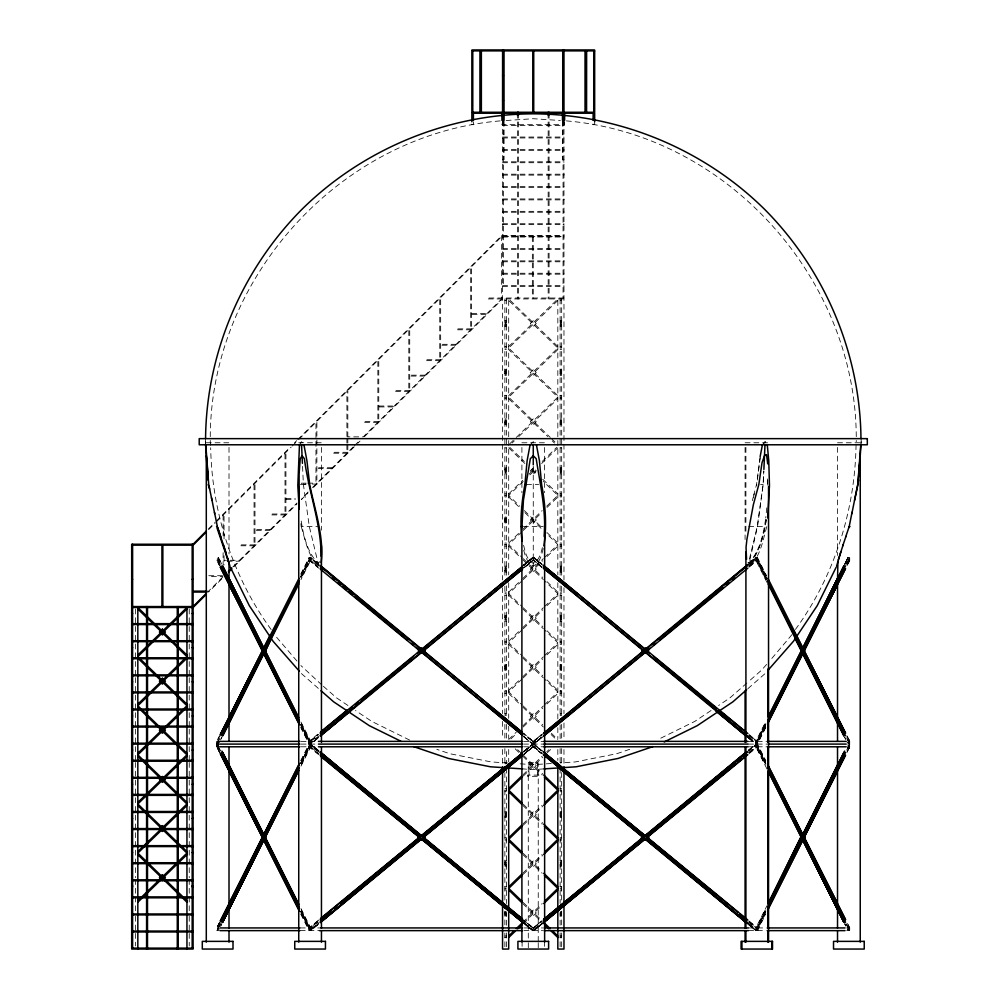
<?xml version="1.0" encoding="UTF-8"?>
<svg xmlns="http://www.w3.org/2000/svg" width="999" height="999" viewBox="0 0 999 999"><rect width="100%" height="100%" fill="white"/><g stroke="black" fill="none" stroke-linecap="round" stroke-linejoin="round"><path stroke-width="0.75" stroke-dasharray="5 3.75" d="M218.481 746.79L218.481 741.383L216.82 741.383L216.82 746.79L219.605 752.322L216.82 746.79L218.481 746.79L220.554 750.936M301.273 764.784L310.264 746.79L310.264 744.093L300.662 724.575M318.669 564.497L310.264 557.542L310.264 560.252L301.273 578.246M300.961 766.171L310.677 746.79L310.677 741.383L300.961 722.002M523.064 736.151L532.667 744.093L523.064 752.035L532.667 744.093L523.076 736.201L532.667 744.093L532.667 746.79L523.101 754.695L532.667 746.79L532.667 741.383L523.101 733.478L532.667 741.383M766.857 578.384L756.268 557.542L749.113 563.548L756.268 557.542L756.268 560.252L766.633 581.018M848.051 746.79L848.051 741.383L849.712 741.383L846.902 735.901L849.712 741.383L849.712 746.79L846.927 752.322L849.712 746.79L848.051 746.79L845.978 750.936M765.571 519.443C763.261 534.765 759.552 552.085 748.401 563.299L757.217 526.573L763.136 484.503L763.823 470.904L763.136 484.503L757.542 526.573L749.225 562.699M856.056 444.717C855.044 510.576 834.327 576.236 795.366 629.545M766.782 507.792L765.746 518.019M766.245 519.98C763.923 534.902 760.027 551.048 749.924 562.637L747.926 562.474M757.354 480.032L760.426 456.368M750.299 564.16C759.19 550.998 764.31 535.152 766.196 519.405M860.738 444.905L861.163 441.708M766.795 526.573C762.861 540.059 760.726 556.605 749.337 566.008M760.189 456.368L756.555 484.503L753.721 495.067M752.459 500.661L753.034 497.764M542.382 547.577C540.871 553.384 539.235 560.589 533.266 563.299C526.361 560.027 525.224 551.273 523.426 544.667M543.256 548.488C541.583 554.92 539.885 562.986 533.266 566.008C526.648 562.986 524.95 554.92 523.276 548.488M753.258 497.764L754.32 493.718M756.443 485.626L756.83 484.503M220.542 739.922L221.915 737.112L219.168 742.707M300.662 577.06L310.264 557.542L318.606 564.547M319.031 564.547L310.677 557.542L300.749 576.997L309.091 560.252L309.091 557.542L310.677 557.542L319.093 564.497M220.542 926.46L221.915 923.663L219.168 929.245M300.662 763.611L310.264 744.093L318.606 737.087M848.051 557.542L844.617 564.522L848.051 557.542L849.712 557.542L849.712 560.252L846.927 565.784L849.712 560.252L848.051 560.252L845.966 564.398L848.051 560.252L848.051 557.542L844.58 564.472L848.051 557.542L844.605 564.497M301.036 577.06L310.677 557.542L310.677 560.252L300.961 579.632M301.036 763.611L310.677 744.093L317.844 738.086M301.223 763.511L309.503 746.79L309.503 741.383L301.124 724.774M765.496 724.575L755.856 744.093L748.688 750.087M765.496 911.113L755.856 930.631L748.688 924.712L755.856 930.631L765.783 911.188M301.223 576.972L309.503 560.252L309.503 557.542L317.869 564.423M301.286 575.536L310.264 557.542L310.264 560.252L318.631 567.17M301.286 762.075L310.264 744.093L318.669 737.137M765.259 723.388L756.268 741.383L749.088 735.451M765.246 726.098L756.268 744.093L749.113 750.087M765.259 909.927L756.268 927.934L749.088 921.99M765.246 912.636L756.268 930.631L749.063 924.674L756.268 930.631L765.446 912.574M300.749 574.15L309.091 557.542L318.644 565.409M216.82 744.093L220.292 737.162L216.82 744.093L220.292 751.011L216.82 744.093L218.481 744.093M300.749 576.86L309.091 560.252L310.677 560.252L317.869 566.183M300.961 576.923L310.677 557.542M300.749 760.701L309.091 744.093L318.644 736.226M300.961 763.461L310.677 744.093L317.894 738.136M766.957 768.943L755.856 746.79L755.856 741.383L765.571 722.002M748.688 738.086L755.856 744.093L765.571 763.461L757.442 746.79L757.442 741.383L765.783 724.774M765.783 727.484L757.442 744.093L749.088 750.961M756.443 927.934L756.268 930.631L765.684 911.213L755.856 930.631L755.856 927.934L766.957 905.781M749.088 923.75L757.442 930.631L757.442 927.934L765.783 911.313M849.712 744.093L846.24 751.011L849.712 744.093L846.24 737.162L849.712 744.093L848.051 744.093M757.442 930.631L765.783 914.023M301.136 574.15L309.503 557.542M301.124 576.86L309.503 560.252L317.932 567.17M301.136 760.701L309.503 744.093L317.869 737.212M301.124 763.398L309.503 746.79L317.932 753.708M765.396 727.484L757.03 744.093L748.651 750.961M748.651 923.75L757.03 930.631L765.396 914.023M301.086 575.611L310.264 557.542M301.086 762.15L310.264 744.093L301.273 726.098M765.446 726.036L756.268 744.093L747.926 750.986M300.749 763.536L310.677 744.093L301.036 724.575M765.783 724.637L755.856 744.093L747.502 750.986M299.463 444.905L301.411 441.708L303.958 444.905M792.02 634.565L770.604 659.877M762.574 444.905L765.122 441.708L767.282 444.905M762.412 444.905L765.122 441.708L767.07 444.905M766.62 664.41L761.65 670.092L748.039 682.03M530.082 444.905L533.266 441.708L536.438 444.905M208.516 528.821L215.135 522.202M216.234 521.103L290.06 447.277M294.468 442.869L296.678 440.659M297.777 439.56L501.648 235.702L563.973 235.702M208.516 529.745L215.135 523.126M216.234 522.027L291.171 447.09M292.27 445.991L297.777 440.484M298.876 439.385L501.648 236.613L563.973 236.613M222.927 576.823L208.566 591.146L208.566 592.07L224.038 576.635M232.879 566.895L296.99 502.984M308.042 491.97L301.411 499.5L308.042 492.894M312.462 487.562L353.359 446.79M354.458 445.679L358.878 441.271M502.559 298.014L363.299 436.863L347.952 436.863M233.991 566.72L296.99 503.908M313.561 487.375L356.668 444.405M357.779 443.294L359.99 441.096M364.41 436.688L502.559 298.938M508.703 346.528L557.829 298.938L557.829 574.887M557.829 300.474L508.703 348.064L557.829 395.654M508.703 395.654L557.829 348.064L508.703 300.474M557.829 349.6L508.703 397.19L550.274 437.45M509.777 443.731L515.184 438.499M516.258 437.45L557.829 397.19L508.703 349.6M512.05 443.069L514.285 440.896M518.756 436.575L557.829 398.726M508.703 493.893L522.739 480.307M529.208 474.026L534.365 469.031M542.182 461.463L556.705 447.39M523.226 481.368L508.703 495.429L519.88 506.256M529.932 474.875L535.164 469.805M541.633 463.524L557.829 447.839M508.703 543.019L521.653 530.469M522.739 529.433L542.182 510.576M546.653 506.256L557.829 495.429L543.306 481.368M522.115 531.568L508.703 544.555L522.115 557.542M523.226 530.481L541.633 512.649M547.027 507.417L557.829 496.965M508.703 592.145L521.653 579.595M522.739 578.546L543.306 558.628M544.418 557.542L557.829 544.555L544.418 531.568M522.115 580.694L508.703 593.681L522.115 606.668M523.226 579.607L542.719 560.726M547.027 556.543L557.829 546.091M508.703 641.271L521.653 628.721M522.739 627.672L543.306 607.742M544.418 606.668L557.829 593.681L544.418 580.694M522.115 629.82L508.703 642.794L522.115 655.781M523.226 628.733L542.719 609.852M547.027 605.669L557.829 595.217M508.703 690.384L521.653 677.846M522.739 676.798L543.306 656.867M544.418 655.781L557.829 642.794L544.418 629.82M522.115 678.933L508.703 691.92L522.115 704.907M523.226 677.859L542.719 658.978M547.027 654.795L557.829 644.33M508.703 739.51L516.258 732.192M522.739 725.923L543.306 705.993M544.418 704.907L557.829 691.92L544.418 678.933M510.939 738.885L516.52 733.466M523.226 726.972L542.719 708.091M547.027 703.92L557.829 693.456M522.739 775.037L542.182 756.193M546.653 751.872L548.888 749.7M523.226 776.098L542.719 757.217M547.027 753.034L551.348 748.85M522.739 824.163L542.182 805.319M523.226 825.224L542.719 806.343M522.739 873.288L542.182 854.445M523.226 874.35L542.719 855.469M522.739 922.414L542.182 903.558M523.226 923.463L541.633 905.631M319.93 561.588L318.119 563.299C306.98 552.085 303.271 534.765 300.961 519.443M746.902 683.016L729.882 697.939L718.593 705.481M747.851 688.711L765.122 673.563M318.606 923.625L310.264 930.631L301.086 912.574M766.483 578.384L755.856 557.542L748.688 563.548L755.856 557.542L757.442 557.542L766.47 575.536M523.713 922.626L533.266 930.631L541.62 923.625L533.266 930.631L523.663 922.739L533.266 930.631L541.67 923.725M318.631 753.708L310.264 746.79L310.264 741.383L318.631 734.465M310.677 741.383L317.869 735.451M533.266 741.383L523.688 733.478L533.266 741.383L541.645 734.465L533.266 741.383L533.266 746.79L523.688 754.695L533.266 746.79L533.266 744.093M533.866 741.383L542.232 734.465L533.866 741.383L533.853 746.79L542.232 753.708L533.866 746.79M318.669 923.675L310.264 930.631L310.264 927.934L318.631 921.003M300.749 911.188L310.677 930.631L319.031 923.625L310.677 930.631L310.677 927.934L317.869 921.99M748.663 566.183L755.856 560.252L757.442 560.252L766.483 578.246M749.088 566.183L756.268 560.252L756.268 557.542L766.633 578.309M533.266 927.934L523.688 920.017L533.266 927.934L541.645 921.003L533.266 927.934L533.266 930.631M533.866 927.934L542.232 921.003L533.866 927.934L533.853 930.631L542.257 923.725M748.663 752.722L755.856 746.79M749.088 752.722L756.268 746.79L756.443 741.383M318.706 754.695L309.091 746.79L300.749 763.398L309.091 746.79L309.091 741.383L318.706 733.478M523.076 565.434L532.679 557.542L532.667 560.252L523.101 568.156L532.667 560.252L532.667 557.542M309.503 741.383L317.932 734.465M523.663 565.434L533.266 557.542L541.658 564.447L533.266 557.542L523.651 565.484L533.266 557.542L541.62 564.547M748.651 564.423L757.03 557.542L766.795 576.923M749.088 564.423L757.442 557.542L757.442 560.252L767.057 579.757M318.706 920.017L309.091 927.934L309.091 930.631L318.644 922.776M523.076 751.972L532.667 744.093M317.932 921.003L309.503 927.934L309.503 930.631L317.869 923.75M523.663 751.972L541.67 737.187M749.799 566.183L757.03 560.252L757.03 557.542M542.257 737.187L533.866 744.093L542.207 751.086M749.025 567.17L757.442 560.252M749.799 752.722L757.03 746.79L757.03 741.383L765.309 724.662L757.03 741.383L749.799 735.451M749.025 753.708L757.442 746.79L765.783 763.398M711.063 710.514L694.755 721.415L658.216 739.435M629.72 749.312L616.858 753.683L575.424 761.925L560.364 762.911M500.137 120.891C339.073 134.341 208.329 280.444 210.277 441.708L210.577 446.216M506.168 120.504L533.266 118.719L560.364 120.504M551.336 763.498L533.266 764.685L516.708 763.598M543.968 768.893L533.266 769.605L522.564 768.893M502.559 124.863L504.095 124.863M562.437 124.863L563.973 124.863M502.559 125.175L503.484 125.175M563.049 125.175L563.973 125.175M502.559 125.574L563.973 125.574M502.559 137.038L563.973 137.038M502.559 137.962L563.973 137.962M502.559 149.425L563.973 149.425M502.559 149.937L503.484 149.937M563.049 149.937L563.973 149.937M502.559 150.35L563.973 150.35M502.559 159.615L504.095 159.615L504.095 120.492M563.973 159.615L562.437 159.615L562.437 120.492M502.559 161.801L563.973 161.801M502.559 162.725L563.973 162.725M502.559 174.188L563.973 174.188M502.559 174.7L503.484 174.7M563.049 174.7L563.973 174.7M502.559 175.112L563.973 175.112M502.559 186.576L563.973 186.576M502.559 187.5L563.973 187.5M502.559 198.951L563.973 198.951M502.559 199.463L503.484 199.463M563.049 199.463L563.973 199.463M502.559 199.875L563.973 199.875M502.559 211.338L563.973 211.338M502.559 212.263L563.973 212.263M502.559 223.726L563.973 223.726M502.559 224.238L503.484 224.238M563.049 224.238L563.973 224.238M502.559 224.638L563.973 224.638M502.559 236.101L563.973 236.101M502.559 237.025L563.973 237.025M502.559 248.489L563.973 248.489M502.559 249.413L563.973 249.413M502.559 260.876L563.973 260.876M502.559 261.788L563.973 261.788M502.559 273.251L563.973 273.251M502.559 274.176L563.973 274.176M502.559 285.639L563.973 285.639M502.559 286.563L563.973 286.563M563.973 298.014L487.212 298.014L487.212 298.938L563.973 298.938M504.87 300.474L506.406 300.474M560.127 300.474L561.663 300.474M471.74 313.449L487.087 313.449L487.087 314.373L471.74 314.373M504.87 320.592L506.406 320.592M560.127 320.592L561.663 320.592M504.87 321.666L506.406 321.666M560.127 321.666L561.663 321.666M504.87 322.44L506.406 322.44M560.127 322.44L561.663 322.44M504.87 322.739L506.406 322.739M560.127 322.739L561.663 322.739M504.87 323.501L506.406 323.501M560.127 323.501L561.663 323.501M504.87 324.275L506.406 324.275M560.127 324.275L561.663 324.275M504.87 324.575L506.406 324.575M560.127 324.575L561.663 324.575M504.87 325.337L506.406 325.337M560.127 325.337L561.663 325.337M504.87 326.411L506.406 326.411M560.127 326.411L561.663 326.411M471.615 328.871L456.268 328.871L456.268 329.795L471.615 329.795L471.615 267.47L470.691 267.47L470.691 328.871M504.87 346.528L506.406 346.528M560.127 346.528L561.663 346.528M504.87 348.064L506.406 348.064M560.127 348.064L561.663 348.064M504.87 349.6L506.406 349.6M560.127 349.6L561.663 349.6M440.671 359.727L425.324 359.727L425.324 360.651L440.671 360.651L440.671 298.326L439.747 298.326L439.747 359.727M504.87 369.717L506.406 369.717M560.127 369.717L561.663 369.717M504.87 370.791L506.406 370.791M560.127 370.791L561.663 370.791M504.87 371.553L506.406 371.553M560.127 371.553L561.663 371.553M504.87 371.853L506.406 371.853M560.127 371.853L561.663 371.853M504.87 372.627L506.406 372.627M560.127 372.627L561.663 372.627M504.87 373.389L506.406 373.389M560.127 373.389L561.663 373.389M504.87 373.688L506.406 373.688M560.127 373.688L561.663 373.688M504.87 374.463L506.406 374.463M560.127 374.463L561.663 374.463M504.87 375.524L506.406 375.524M560.127 375.524L561.663 375.524M409.727 390.584L394.368 390.584L394.368 391.508L409.727 391.508L409.727 329.183L408.803 329.183L408.803 390.584M504.87 395.654L506.406 395.654M560.127 395.654L561.663 395.654M504.87 397.19L506.406 397.19M560.127 397.19L561.663 397.19M504.87 398.726L506.406 398.726M560.127 398.726L561.663 398.726M378.896 406.019L394.243 406.019L394.243 406.93L378.896 406.93M504.87 418.843L506.406 418.843M560.127 418.843L561.663 418.843M504.87 419.917L506.406 419.917M560.127 419.917L561.663 419.917M504.87 420.679L506.406 420.679M560.127 420.679L561.663 420.679M504.87 420.979L506.406 420.979M560.127 420.979L561.663 420.979M378.771 421.441L363.424 421.441L363.424 422.365L378.771 422.365L378.771 360.04L377.859 360.04L377.859 421.441M504.87 421.753L506.406 421.753M560.127 421.753L561.663 421.753M504.87 422.515L506.406 422.515M560.127 422.515L561.663 422.515M504.87 422.814L506.406 422.814M560.127 422.814L561.663 422.814M504.87 423.588L506.406 423.588M560.127 423.588L561.663 423.588M504.87 424.65L506.406 424.65M560.127 424.65L561.663 424.65M206.293 442.769L229.008 442.769M298.738 442.769L321.453 442.769M521.903 442.769L544.63 442.769M745.079 442.769L768.543 442.769M837.524 442.769L860.239 442.769M504.87 447.839L506.406 447.839M560.127 447.839L561.663 447.839M347.827 452.297L332.48 452.297L332.48 453.221L347.827 453.221L347.827 444.617M504.87 467.969L506.406 467.969M560.127 467.969L561.663 467.969M504.87 469.031L506.406 469.031M560.127 469.031L561.663 469.031M504.87 469.805L506.406 469.805M560.127 469.805L561.663 469.805M504.87 470.104L506.406 470.104M560.127 470.104L561.663 470.104M504.87 470.866L506.406 470.866M560.127 470.866L561.663 470.866M504.87 471.64L506.406 471.64M560.127 471.64L561.663 471.64M504.87 471.94L506.406 471.94M560.127 471.94L561.663 471.94M504.87 472.702L506.406 472.702M560.127 472.702L561.663 472.702M504.87 473.776L506.406 473.776M560.127 473.776L561.663 473.776M306.131 483.154L301.523 483.154L301.523 484.078L306.131 484.078M307.667 483.154L316.883 483.154M312.275 484.078L316.883 484.078L316.883 421.753L315.959 421.753L315.959 483.154M300.424 484.503L308.466 484.503M526.535 484.503L538.648 484.503M760.601 484.503L763.136 484.503M504.87 493.893L506.406 493.893M560.127 493.893L561.663 493.893M504.87 495.429L506.406 495.429M560.127 495.429L561.663 495.429M504.87 496.965L506.406 496.965M560.127 496.965L561.663 496.965M286.051 498.576L295.267 498.576M286.051 499.5L295.267 499.5M285.926 514.01L270.579 514.01L270.579 514.922L285.926 514.922L285.926 452.597L285.015 452.597L285.015 514.01M504.87 517.082L506.406 517.082M560.127 517.082L561.663 517.082M504.87 518.156L506.406 518.156M560.127 518.156L561.663 518.156M504.87 518.931L506.406 518.931M560.127 518.931L561.663 518.931M504.87 519.23L506.406 519.23M560.127 519.23L561.663 519.23M504.87 519.992L506.406 519.992M560.127 519.992L561.663 519.992M504.87 520.766L506.406 520.766M560.127 520.766L561.663 520.766M504.87 521.066L506.406 521.066M560.127 521.066L561.663 521.066M504.87 521.828L506.406 521.828M560.127 521.828L561.663 521.828M504.87 522.902L506.406 522.902M560.127 522.902L561.663 522.902M300.874 523.701L301.223 526.573L317.832 526.573M523.364 526.573L543.169 526.573M748.701 526.573L765.309 526.573M504.87 543.019L506.406 543.019M560.127 543.019L561.663 543.019M504.87 544.555L506.406 544.555M560.127 544.555L561.663 544.555M254.982 544.867L239.635 544.867L239.635 545.779L254.982 545.779L254.982 483.454L254.058 483.454L254.058 544.867M504.87 546.091L506.406 546.091M560.127 546.091L561.663 546.091M227.235 561.213L239.51 561.213L239.51 560.289L224.163 560.289L224.163 561.213M504.87 566.208L506.406 566.208M560.127 566.208L561.663 566.208M504.87 567.282L506.406 567.282M560.127 567.282L561.663 567.282M504.87 568.044L506.406 568.044M560.127 568.044L561.663 568.044M504.87 568.344L506.406 568.344M560.127 568.344L561.663 568.344M504.87 569.118L506.406 569.118M560.127 569.118L561.663 569.118M504.87 569.88L506.406 569.88M560.127 569.88L561.663 569.88M504.87 570.179L506.406 570.179M560.127 570.179L561.663 570.179M504.87 570.953L506.406 570.953M560.127 570.953L561.663 570.953M504.87 572.015L506.406 572.015M560.127 572.015L561.663 572.015M222.502 575.711L208.691 575.711L208.691 576.635L222.502 576.635M504.87 592.145L506.406 592.145M560.127 592.145L561.663 592.145M504.87 593.681L506.406 593.681M560.127 593.681L561.663 593.681M504.87 595.217L506.406 595.217M560.127 595.217L561.663 595.217M504.87 615.334L506.406 615.334M560.127 615.334L561.663 615.334M504.87 616.408L506.406 616.408M560.127 616.408L561.663 616.408M504.87 617.17L506.406 617.17M560.127 617.17L561.663 617.17M504.87 617.469L506.406 617.469M560.127 617.469L561.663 617.469M504.87 618.244L506.406 618.244M560.127 618.244L561.663 618.244M504.87 619.005L506.406 619.005M560.127 619.005L561.663 619.005M504.87 619.305L506.406 619.305M560.127 619.305L561.663 619.305M504.87 620.079L506.406 620.079M560.127 620.079L561.663 620.079M504.87 621.141L506.406 621.141M560.127 621.141L561.663 621.141M504.87 641.271L506.406 641.271M560.127 641.271L561.663 641.271M504.87 642.794L506.406 642.794M560.127 642.794L561.663 642.794M504.87 644.33L506.406 644.33M560.127 644.33L561.663 644.33M504.87 664.46L506.406 664.46M560.127 664.46L561.663 664.46M504.87 665.521L506.406 665.521M560.127 665.521L561.663 665.521M504.87 666.296L506.406 666.296M560.127 666.296L561.663 666.296M504.87 666.595L506.406 666.595M560.127 666.595L561.663 666.595M504.87 667.357L506.406 667.357M560.127 667.357L561.663 667.357M504.87 668.131L506.406 668.131M560.127 668.131L561.663 668.131M504.87 668.431L506.406 668.431M560.127 668.431L561.663 668.431M504.87 669.193L506.406 669.193M560.127 669.193L561.663 669.193M504.87 670.267L506.406 670.267M560.127 670.267L561.663 670.267M504.87 690.384L506.406 690.384M560.127 690.384L561.663 690.384M504.87 691.92L506.406 691.92M560.127 691.92L561.663 691.92M504.87 693.456L506.406 693.456M560.127 693.456L561.663 693.456M504.87 713.586L506.406 713.586M560.127 713.586L561.663 713.586M504.87 714.647L506.406 714.647M560.127 714.647L561.663 714.647M504.87 715.421L506.406 715.421M560.127 715.421L561.663 715.421M301.086 741.383L316.908 741.383M523.551 741.383L543.818 741.383M748.513 741.383L766.233 741.383M301.086 744.093L316.908 744.093M523.551 744.093L543.818 744.093M748.513 744.093L767.469 744.093M301.086 746.79L316.908 746.79M523.551 746.79L543.818 746.79M748.513 746.79L766.233 746.79M504.87 762.699L506.406 762.699M560.127 762.699L561.663 762.699M504.87 763.773L506.406 763.773L506.406 748.626M504.87 788.636L506.406 788.636M560.127 788.636L561.663 788.636M504.87 790.172L506.406 790.172M560.127 790.172L561.663 790.172M504.87 791.707L506.406 791.707M560.127 791.707L561.663 791.707M504.87 811.825L506.406 811.825M560.127 811.825L561.663 811.825M504.87 812.899L506.406 812.899M560.127 812.899L561.663 812.899M504.87 813.661L506.406 813.661M560.127 813.661L561.663 813.661M504.87 813.96L506.406 813.96M560.127 813.96L561.663 813.96M504.87 814.734L506.406 814.734M560.127 814.734L561.663 814.734M504.87 815.496L506.406 815.496M560.127 815.496L561.663 815.496M504.87 815.796L506.406 815.796M560.127 815.796L561.663 815.796M504.87 816.57L506.406 816.57M560.127 816.57L561.663 816.57M504.87 817.632L506.406 817.632M560.127 817.632L561.663 817.632M504.87 837.761L506.406 837.761M560.127 837.761L561.663 837.761M504.87 839.297L506.406 839.297M560.127 839.297L561.663 839.297M504.87 840.821L506.406 840.821M560.127 840.821L561.663 840.821M504.87 860.951L506.406 860.951M560.127 860.951L561.663 860.951M504.87 862.012L506.406 862.012M560.127 862.012L561.663 862.012M504.87 862.786L506.406 862.786M560.127 862.786L561.663 862.786M504.87 863.086L506.406 863.086M560.127 863.086L561.663 863.086M504.87 863.848L506.406 863.848M560.127 863.848L561.663 863.848M504.87 864.622L506.406 864.622M560.127 864.622L561.663 864.622M504.87 864.922L506.406 864.922M560.127 864.922L561.663 864.922M504.87 865.683L506.406 865.683M560.127 865.683L561.663 865.683M504.87 866.757L506.406 866.757M560.127 866.757L561.663 866.757M504.87 886.875L506.406 886.875M560.127 886.875L561.663 886.875M504.87 888.411L506.406 888.411M560.127 888.411L561.663 888.411M504.87 889.947L506.406 889.947M560.127 889.947L561.663 889.947M504.87 911.912L506.406 911.912M560.127 911.912L561.663 911.912M504.87 912.212L506.406 912.212M560.127 912.212L561.663 912.212M504.87 912.974L506.406 912.974L506.406 927.222M561.663 912.974L560.127 912.974L560.127 927.222M504.87 913.748L506.406 913.748M560.127 913.748L561.663 913.748M504.87 914.048L506.406 914.048M560.127 914.048L561.663 914.048M504.87 914.809L506.406 914.809M560.127 914.809L561.663 914.809M504.87 915.883L506.406 915.883M560.127 915.883L561.663 915.883M300.237 927.934L318.831 927.934M523.926 927.934L542.619 927.934M748.888 927.934L765.933 927.934M846.59 927.934L849.712 927.934L849.712 930.631L846.59 930.631M300.237 930.631L318.831 930.631M523.901 930.631L542.632 930.631M748.638 930.631L765.933 930.631M504.87 936.001L506.406 936.001M560.127 936.001L561.663 936.001M504.87 937.537L506.406 937.537M560.127 937.537L561.663 937.537M566.383 120.891C727.459 134.341 858.203 280.444 856.243 441.708M507.667 763.011L491.108 761.925L449.675 753.683L436.813 749.312M409.665 740.097L371.778 721.415L355.469 710.514M347.939 705.481L336.651 697.939L323.039 686.001M533.853 557.542L542.245 564.447L533.853 557.542L533.853 560.252L542.232 567.17L533.866 560.252L533.866 557.542L542.207 564.547M749.025 734.465L757.442 741.383M749.088 737.212L757.442 744.093L765.783 760.701M748.651 737.212L757.03 744.093L765.396 760.701M749.025 921.003L757.442 927.934M523.663 736.201L541.62 751.086M749.799 921.99L757.03 927.934L757.03 930.631M309.091 560.252L318.706 568.156M317.869 750.961L309.503 744.093L301.136 727.484M318.644 751.947L309.091 744.093L300.749 727.484M532.667 927.934L523.051 920.017L532.667 927.934L532.667 930.631L523.064 922.689L532.667 930.631M748.663 735.451L755.856 741.383M748.638 738.136L755.856 744.093L765.783 763.536M748.663 921.99L755.856 927.934M319.031 750.986L310.677 744.093L300.749 724.637M310.677 746.79L317.857 752.722M749.063 738.136L756.268 744.093L765.446 762.15M301.086 726.036L310.264 744.093L318.669 751.036M749.113 738.086L756.268 744.093L765.246 762.075M317.844 750.087L310.677 744.093L300.961 724.712M310.264 744.093L318.606 751.086M523.139 922.626L532.667 930.631M321.903 685.014L300.899 665.546M301.411 673.563L319.83 689.722M557.829 346.528L508.703 298.938L508.703 574.887M551.348 438.499L556.743 443.731M508.703 398.726L547.777 436.575M552.247 440.896L554.47 443.069M509.827 447.39L524.338 461.463M532.167 469.031L537.325 474.026M542.719 479.258L557.829 493.893M508.703 447.839L524.9 463.524M531.368 469.805L536.6 474.875M524.338 510.576L542.719 528.384M547.027 532.567L557.829 543.019M508.703 496.965L519.492 507.417M524.9 512.649L543.306 530.481M523.226 558.628L542.719 577.509M547.027 581.68L557.829 592.145M508.703 546.091L521.653 558.641M522.739 559.677L543.306 579.607M523.226 607.742L542.719 626.623M547.027 630.806L557.829 641.271M508.703 595.217L521.653 607.754M522.739 608.803L543.306 628.733M523.226 656.867L542.719 675.749M547.027 679.932L557.829 690.384M508.703 644.33L521.653 656.88M522.739 657.929L543.306 677.859M523.226 705.993L542.719 724.874M551.348 733.241L557.829 739.51M508.703 693.456L521.653 706.006M522.739 707.055L543.306 726.972M551.123 734.552L555.594 738.885M517.644 749.7L522.115 754.033M523.226 755.119L542.719 774M515.184 748.85L521.653 755.132M522.739 756.168L542.182 775.024M523.226 804.232L542.719 823.114M522.739 805.294L542.182 824.138M523.226 853.358L541.633 871.19M522.739 854.42L542.182 873.263M523.226 902.484L541.633 920.316M522.739 903.546L542.182 922.389M296.928 661.013L275.349 635.814M271.154 629.545C232.904 577.047 211.925 512.587 210.677 447.727M766.795 579.632L757.03 560.252L766.683 579.757M301.124 911.313L309.503 927.934L301.223 911.213M301.136 914.023L309.503 930.631M766.957 582.405L755.856 560.252L755.856 557.542L766.957 579.695M845.978 739.909L844.605 737.112L847.352 742.707M848.051 927.934L845.966 923.775L848.051 927.934L848.051 930.631L844.617 923.663L848.051 930.631M300.749 724.774L309.091 741.383M300.961 908.541L310.677 927.934M300.961 911.25L310.677 930.631L301.036 911.113M300.749 914.023L309.091 930.631M765.496 763.611L755.856 744.093L765.571 724.712L756.268 744.093L756.268 746.79L765.259 764.784M301.273 723.388L310.264 741.383M301.273 909.927L310.264 927.934M301.273 912.636L310.264 930.631L300.662 911.113M755.856 557.542L766.87 579.857M756.268 557.542L766.558 578.458M765.184 762.212L756.268 744.093L756.268 746.79M301.223 526.573C305.419 540.034 307.779 556.268 318.781 566.008L309.315 526.573L303.396 484.503L302.485 464.835M205.369 441.708L205.794 444.905M767.494 478.896L767.582 484.503M861.163 438.636L861.163 443.244M849.337 741.383L849.337 746.79M848.875 741.383L848.875 744.093M848.875 927.934L848.875 930.631M837.524 447.402L837.524 555.494M767.794 480.232L767.794 486.476M757.816 927.934L757.816 930.631M756.855 741.383L756.855 744.093M756.855 927.934L756.855 930.631M756.655 741.383L756.655 746.79M756.643 927.934L756.643 930.631M755.481 741.383L755.481 746.79M745.916 447.452L745.916 531.73M745.079 447.452L745.079 539.522M594.667 121.803L594.667 124.675L593.131 124.675L593.131 121.803M564.61 121.803L564.61 124.675L501.923 124.675L501.923 121.803M563.973 120.492L563.973 579.919M563.973 587.712L563.973 713.636M563.973 722.989L563.973 738.785M563.973 749.5L563.973 765.271M563.748 121.803L563.748 124.675M563.324 121.803L563.324 124.675M563.049 121.116L563.049 298.014M561.663 298.938L561.663 577.509M561.663 586.288L561.663 715.721M561.663 724.375L561.663 739.535M561.663 748.626L561.663 763.773M561.663 772.527L561.663 902.284M561.663 911.138L561.663 927.222M561.663 932.991L561.663 949.05M560.127 298.938L560.127 576.448M560.127 585.801L560.127 716.758M560.127 724.874L560.127 739.535M560.127 748.626L560.127 763.773M560.127 768.144L560.127 903.558M560.127 932.991L560.127 949.05M557.829 582.679L557.829 719.879M557.829 727.672L557.829 738.586M557.829 749.5L557.829 760.414M549.075 113.199L549.075 298.938M548.151 113.199L548.151 298.938M544.63 447.452L544.63 492.707M544.43 941.37L544.43 946.665M538.236 941.37L538.236 762.824L528.271 762.824L528.296 941.37M538.236 942.694L538.236 947.989M537.474 762.824L537.474 775.099M533.266 236.613L533.266 298.014M533.266 466.346L533.266 566.008M532.892 741.383L532.892 746.79M532.342 236.613L532.342 298.014M529.045 762.824L529.045 775.099M528.296 942.694L528.296 947.989M521.903 447.452L521.903 492.707M522.102 941.37L522.102 946.665M518.381 113.199L518.381 298.938M517.457 113.199L517.457 298.938M508.703 582.679L508.703 718.318M508.703 726.111L508.703 738.586M508.703 749.5L508.703 761.962M506.406 298.938L506.406 577.509M506.406 585.801L506.406 716.758M506.406 724.375L506.406 739.535M506.406 768.144L506.406 903.558M506.406 932.991L506.406 949.05M504.87 298.938L504.87 578.533M504.87 586.288L504.87 715.721M504.87 724.375L504.87 739.535M504.87 748.626L504.87 764.535M504.87 772.527L504.87 902.284M504.87 911.138L504.87 927.222M504.87 932.991L504.87 949.05M503.484 121.116L503.484 285.639M503.196 121.803L503.196 124.675M502.784 121.803L502.784 124.675M502.559 120.492L502.559 579.919M502.559 587.712L502.559 713.636M502.559 721.428L502.559 738.785M502.559 749.5L502.559 765.271M501.648 235.702L501.648 298.014M473.401 121.803L473.401 124.675L471.865 124.675L471.865 121.803M347.827 436.95L347.827 390.896L346.903 390.896L346.903 436.95M347.827 438.486L347.827 443.081M346.903 438.486L346.903 443.081M346.903 444.617L346.903 452.297M321.453 447.452L321.453 530.169M310.09 741.383L310.264 746.79M310.09 927.934L310.09 930.631M309.678 741.383L309.678 744.093M309.678 927.934L309.678 930.631M229.008 447.402L229.008 553.946M224.038 538.873L224.038 514.31L223.114 514.31L223.114 535.801M224.038 555.756L224.038 564.972M223.114 552.697L223.114 564.972M218.119 741.383L218.119 746.79M217.657 741.383L217.657 744.093M217.657 927.934L217.657 930.631M216.446 741.383L216.446 746.79M205.369 438.636L205.369 443.244M189.248 609.003L189.248 676.311M189.248 677.672L189.248 727.584M189.248 729.145L189.248 760.926M189.248 762.437L189.248 779.058M189.248 780.194L189.248 877.671M189.248 879.507L189.248 914.734M189.248 916.295L189.248 931.892M189.248 933.453L189.248 945.928M135.527 609.003L135.527 676.311M135.527 677.672L135.527 727.771M135.527 729.145L135.527 760.926M135.527 762.437L135.527 779.058M135.527 780.194L135.527 877.671M135.527 879.507L135.527 914.734M135.527 916.295L135.527 931.892M135.527 933.453L135.527 945.928M218.481 557.542L218.481 560.252L220.554 564.398L218.481 560.252L216.82 560.252L216.82 557.542L218.481 557.542L221.915 564.522L218.481 557.542M533.266 557.542L533.266 560.252L523.688 568.156L533.266 560.252L533.266 557.542M765.309 911.213L757.03 927.934L765.396 911.313M220.554 923.775L219.168 926.548L220.567 923.775M219.605 735.851L216.82 741.383L219.618 735.851M219.605 922.389L216.82 927.934L216.82 930.631L218.481 930.631L218.481 927.934L216.82 927.934L219.618 922.389M220.292 923.713L216.82 930.631L220.304 923.713M849.712 557.542L846.24 564.472L849.712 557.542M219.618 922.439L216.82 927.934L219.618 922.439M849.712 560.252L846.915 565.734L849.712 560.252M849.712 746.79L846.915 752.272L849.712 746.79M533.266 320.592L530.269 323.501L533.266 326.411L536.263 323.501L533.266 320.592M533.266 369.717L530.269 372.627L533.266 375.524L536.263 372.627L533.266 369.717M533.266 418.843L530.269 421.753L533.266 424.65L536.263 421.753L533.266 418.843M533.266 467.969L530.269 470.866L533.266 473.776L536.263 470.866L533.266 467.969M533.266 517.082L530.269 519.992L533.266 522.902L536.263 519.992L533.266 517.082M533.266 566.208L530.269 569.118L533.266 572.015L536.263 569.118L533.266 566.208M533.266 615.334L530.269 618.244L533.266 621.141L536.263 618.244L533.266 615.334M533.266 664.46L530.269 667.357L533.266 670.267L536.263 667.357L533.266 664.46M533.266 713.586L530.269 716.483L533.266 719.392L536.263 716.483L533.266 713.586M533.266 762.699L530.269 765.609L533.266 768.518L536.263 765.609L533.266 762.699M533.266 811.825L530.269 814.734L533.266 817.632L536.263 814.734L533.266 811.825M533.266 860.951L530.269 863.848L533.266 866.757L536.263 863.848L533.266 860.951M533.266 910.077L530.269 912.974L533.266 915.883L536.263 912.974L533.266 910.077M532.679 557.542L523.139 565.546L532.679 557.542M542.207 737.087L533.853 744.093L542.27 751.036L533.853 744.093L542.27 737.137M542.207 923.625L533.853 930.631L542.27 923.675M541.62 737.087L523.713 752.085L541.683 737.137M456.143 344.305L440.796 344.305L440.796 345.229L456.143 345.229L456.143 344.305M425.199 375.162L409.84 375.162L409.84 376.074L425.199 376.074L425.199 375.162M332.355 467.719L317.008 467.719L317.008 468.643L332.355 468.643L332.355 467.719M270.454 529.433L255.107 529.433L255.107 530.357L270.454 530.357L270.454 529.433M539.01 775.099L527.522 775.099L527.522 776.323L539.01 776.323L539.01 775.099M541.695 567.17L533.266 560.252L541.645 567.17M541.695 753.708L533.266 746.79L541.645 753.708M849.712 927.934L846.927 922.389L849.712 927.934M219.618 565.734L216.82 560.252L219.618 565.734M219.618 752.272L216.82 746.79L219.618 752.272M849.712 741.383L846.915 735.901L849.712 741.383M765.396 763.398L757.03 746.79L765.309 763.511M849.712 930.631L846.215 923.713L849.712 930.631M220.304 564.472L216.82 557.542L220.292 564.472M309.091 927.934L300.749 911.313L309.091 927.934"/><path stroke-width="1.5" d="M522.015 541.383C519.792 522.477 521.416 503.159 524.9 484.503L527.122 460.664L530.082 444.905M521.903 527.634L523.426 500.349L530.319 458.716L533.266 455.756L536.201 458.716C540.147 484.415 546.216 510.164 544.243 536.376M763.885 469.393L764.997 444.518M205.569 438.648C206.281 353.609 241.646 270.205 301.411 209.852C362.487 149.226 447.215 114.136 533.266 113.811C619.318 114.136 704.045 149.226 765.122 209.852C824.887 270.205 860.251 353.609 860.963 438.648M858.653 479.97L851.822 513.748M858.953 475.424L860.976 444.518M321.166 556.281C321.041 523.076 308.466 491.446 304.408 458.716L302.06 455.756L300.249 458.716L299.126 473.301L299.126 500.349M857.804 484.503L860.738 444.905M299.463 444.905L297.814 485.626L299.213 509.353M767.731 517.981L769.467 485.626L768.768 460.664L767.282 444.905M543.906 545.866C547.027 525.536 545.354 504.632 541.633 484.503L539.41 460.664L536.438 444.905M760.189 456.368L762.412 444.905M852.06 512.25L849.187 526.573L849.987 526.573M854.557 500.349L857.916 484.503L860.239 455.756L860.239 942.144M836.6 566.008L840.846 551.947M837.911 561.588L837.524 580.444M321.141 562.774C324.25 536.538 314.76 510.064 309.702 484.503L306.918 460.664L303.958 444.905M838.248 559.977L843.193 544.667M842.744 545.866L845.941 536.376M845.703 536.913L848.875 527.46M848.875 527.634L849.25 526.573M261.688 656.268L228.084 724.575L262.3 655.194M256.893 852.559L228.084 911.113L258.878 848.675M258.266 849.774L263.062 840.022M260.24 845.891L262.974 840.334M269.255 827.609L272.69 820.641M802.871 649.225L843.943 565.884M767.744 907.03L802.085 837.362L767.744 767.694M802.871 835.763L844.617 751.061M222.615 735.726L261.888 656.268M266.583 646.765L265.21 649.55L265.846 650.824L265.21 652.085M222.615 922.264L263.261 840.022M272.789 820.766L265.21 836.088L265.334 837.936L297.827 903.009M276.236 813.785L281.743 802.634M285.19 795.666L288.636 788.698M263.187 840.334L222.615 922.289L264.285 839.285M299.163 767.694L264.66 837.362L299.163 907.03M836.2 567.182L817.232 605.656L793.406 641.308L768.156 670.104M770.316 714.809L771.703 712.025M777.21 700.873L782.716 689.722M786.163 682.754L791.683 671.603M793.056 668.806L801.61 651.498L795.429 639.16M803.258 648.164L837.711 578.458M768.943 904.145L771.703 898.563M775.137 891.595L801.61 838.036L768.343 771.703M803.258 834.702L837.711 764.997M299.163 581.143L264.66 650.824L299.163 720.491M781.867 691.221L801.872 650.824L795.654 638.274M803.346 647.839L837.736 578.384M794.28 852.684L797.726 845.716M803.346 834.377L804.719 831.605M808.154 824.65L813.661 813.548M815.034 810.763L837.736 764.922M228.159 724.712L262.7 655.519M270.866 639.16L265.334 651.398L297.827 716.47M228.159 911.25L263.386 840.671M265.334 836.775L298.514 770.329M768.019 717.856L801.822 650.137L800.162 646.765M802.447 648.888L843.905 565.846M768.019 904.395L801.535 836.088L800.898 837.362L801.535 838.623M802.447 835.426L843.905 752.397M261.988 650.237L261.988 651.398M229.333 716.47L262.275 650.824L229.333 585.164M263.936 647.502L270.192 635.052M264.285 652.747L222.652 735.788L263.873 652.409L270.254 664.909M298.876 583.778L265.259 650.824L298.876 717.856M261.988 836.787L261.988 837.936M229.333 903.009L262.275 837.362L228.634 770.329M263.936 834.053L299.363 763.461M298.876 770.329L265.259 837.362L298.876 904.395M801.535 649.55L800.898 650.824L801.535 652.085M768.343 716.47L801.61 650.137L795.816 638.398M802.934 647.502L837.637 578.309M802.16 653.321L803.583 653.321L802.322 650.824L803.583 648.314L802.16 648.314M767.869 720.616L845.541 565.846M767.869 723.326L845.541 568.556L810.651 637.1M803.583 653.321L804.832 650.824L803.583 648.314M768.343 903.009L801.323 836.088M802.934 834.04L837.637 764.847M801.947 839.859L803.583 839.859L802.322 837.362L803.583 834.852L802.16 834.852M767.869 907.167L845.541 752.397M767.869 909.864L845.541 755.094L803.671 837.362L845.529 919.692M803.583 839.859L804.832 837.362L803.583 834.852M264.585 648.314L263.162 648.314L261.9 650.824L263.162 653.321L264.585 653.321M220.317 734.465L299.038 578.309M221.004 735.788L299.038 581.018M263.162 653.321L264.423 650.824L263.162 648.314M264.585 834.852L263.162 834.852L261.9 837.362L263.162 839.859L264.585 839.859M220.317 921.003L299.038 764.847M221.004 922.327L299.038 767.557M263.162 839.859L264.423 837.362L263.162 834.852M265.547 836.775L265.21 838.623L268.656 845.591M801.66 648.888L800.686 650.824L801.66 652.747M767.494 723.326L802.384 654.133M805.032 648.851L836.45 586.55M801.66 835.426L800.686 837.362L801.66 839.285M767.494 909.864L803.071 839.285M803.371 838.71L836.45 773.089M803.658 839.285L804.632 837.362L803.658 835.426M229.37 716.683L262.163 652.185M264.373 647.839L270.017 636.725M229.37 903.233L262.163 838.735M264.373 834.377L291.196 781.593M294.73 774.65L298.264 767.707M769.68 717.694L773.214 710.751M776.747 703.808L780.269 696.865M781.68 694.08L792.282 673.251M800.748 656.58L802.16 653.796M804.37 649.45L809.252 639.835M776.747 890.346L778.159 887.574M781.68 880.619L785.214 873.675M788.748 866.732L802.16 840.334M220.329 734.527L262.362 652.185M270.254 636.725L263.873 649.225L222.615 565.884L264.285 648.888M271.678 633.94L275.225 626.997M275.225 813.548L263.873 835.763L222.615 752.422L264.285 835.426M276.636 810.763L280.182 803.82M285.864 792.707L287.275 789.922M220.329 921.066L262.362 838.735M787.761 681.58L789.185 678.808M807.679 642.582L809.078 639.835M814.684 628.858L820.279 617.882M821.69 615.134L836.4 586.326M792.731 858.403L794.143 855.619M797.689 848.675L801.235 841.732M803.471 837.362L836.4 772.864M193.094 544.243L131.681 544.243L131.681 949.05L193.094 949.05L193.094 544.243L206.318 531.018M206.318 531.943L193.094 545.167L131.681 545.167M206.356 593.344L193.094 606.568L131.681 606.568M228.459 571.303L231.78 568.006M206.356 594.268L193.094 607.492L131.681 607.492M228.459 572.227L231.78 568.931M137.825 655.082L186.95 607.492L186.95 949.05M186.95 609.028L137.825 656.618L186.95 704.208M137.825 704.208L186.95 656.618L137.825 609.028M186.95 658.154L137.825 705.744L186.95 753.321M137.825 753.321L186.95 705.744L137.825 658.154M186.95 707.28L137.825 754.857L186.95 802.447M137.825 802.447L186.95 754.857L137.825 707.28M186.95 756.393L137.825 803.983L186.95 851.573M137.825 851.573L186.95 803.983L137.825 756.393M186.95 805.519L137.825 853.109L186.95 900.698M137.825 900.698L186.95 853.109L137.825 805.519M137.825 902.234L186.95 854.644M508.703 788.636L521.653 776.086M522.115 777.185L508.703 790.172L522.115 803.159M508.703 837.761L521.653 825.211M544.418 803.159L557.829 790.172L544.418 777.185M522.115 826.31L508.703 839.297L522.115 852.272M543.793 805.294L557.829 791.707M508.703 886.875L521.653 874.337M544.418 852.272L557.829 839.297L544.418 826.31M522.115 875.424L508.703 888.411L522.115 901.398M543.793 854.42L557.829 840.821M508.703 936.001L514.098 930.768M516.258 928.683L521.653 923.451M544.418 901.398L557.829 888.411L544.418 875.424M508.703 937.537L515.409 931.043M517.644 928.883L522.115 924.55M543.793 903.546L557.829 889.947M746.69 689.722L732.879 701.835L697.215 725.674L664.235 741.932M325.761 731.093L328.147 729.083M331.73 726.086L334.103 724.088M337.687 721.091L340.072 719.093M320.991 921.627L341.258 904.632M343.644 902.621L347.227 899.624M349.613 897.626L353.184 894.629M355.569 892.631L359.153 889.622M443.244 819.093L445.629 817.095M449.213 814.098L451.598 812.087M453.971 810.089L457.554 807.092M459.94 805.094L505.244 767.095M543.394 736.088L560.089 722.09M562.474 720.092L566.058 717.082M568.443 715.084L570.816 713.086M574.4 710.089L576.785 708.091M580.357 705.082L582.742 703.084M703.808 601.548L707.379 598.551M709.765 596.553L713.348 593.556M715.734 591.545L719.305 588.548M721.69 586.55L747.926 564.547M543.394 922.626L583.94 888.623M586.326 886.625L589.897 883.628M593.481 880.631L595.866 878.62M647.764 835.089L651.336 832.092M653.721 830.094L657.305 827.097M659.69 825.099L663.261 822.09M665.646 820.092L746.728 752.085M345.292 715.084L320.229 736.088L421.678 652.409M347.677 713.086L351.248 710.089M353.634 708.091L357.217 705.082M359.603 703.084L363.186 700.087M365.572 698.089L367.957 696.091M371.541 693.081L373.926 691.083M423.489 649.55L425.874 647.552M489.11 594.555L491.496 592.544M495.079 589.547L497.465 587.549M501.048 584.552L503.434 582.554M505.819 580.544L509.403 577.547M511.788 575.549L522.527 566.545M376.311 875.624L320.229 922.626L421.678 838.948M378.696 873.626L382.28 870.629M384.665 868.631L387.05 866.62M390.634 863.623L393.019 861.625M396.603 858.628L398.988 856.63M446.153 817.095L448.539 815.097M452.122 812.087L454.508 810.089M456.893 808.091L460.477 805.094M462.862 803.096L466.446 800.087M468.831 798.089L522.527 753.084M544.005 921.627L555.943 911.625M559.515 908.628L561.9 906.63M646.066 836.088L746.303 752.085M322.227 731.505L324.613 729.52M327.01 727.547L330.594 724.575M332.992 722.602L347.352 710.739M320.254 733.478L322.652 731.505M338.224 718.643L340.609 716.67M344.205 713.698L346.603 711.725M348.988 709.74L352.585 706.78M354.982 704.794L358.579 701.835M360.964 699.849L413.648 656.343M417.245 653.383L419.63 651.398M324.675 732.18L349.9 711.325M522.539 732.529L423.613 650.824L522.539 569.105M543.394 733.516L643.431 650.824L543.394 568.119M645.354 649.225L747.926 564.447M422.165 835.426L505.044 766.92M322.227 918.044L330.594 911.113M334.19 908.153L336.576 906.168M340.172 903.208L342.557 901.223M344.955 899.25L419.13 837.936L418.419 837.362L421.391 834.852L424.513 837.362M320.254 920.017L327.447 914.085M356.181 890.346L358.579 888.373M362.162 885.401L364.56 883.428M368.156 880.469L370.542 878.483M372.939 876.51L376.536 873.538M378.921 871.565L382.517 868.593M384.915 866.62L419.63 837.936M423.876 834.44L522.452 753.021L320.292 919.068M543.468 736.151L644.367 652.747M647.402 650.237L649.8 648.264M653.383 645.292L655.781 643.319M659.365 640.347L722.776 587.936M726.36 584.964L728.758 582.991M732.342 580.019L734.74 578.046M320.991 921.752L421.178 838.948M423.801 836.775L507.654 767.457M421.278 839.285L421.978 838.71L421.978 839.859L420.179 839.285L411.813 846.165M522.539 919.068L423.613 837.362L522.539 755.644M543.993 919.068L642.919 837.362L558.291 767.457M746.303 751.972L644.855 835.763L588.461 789.435M543.394 920.054L643.431 837.362L543.394 754.67M645.354 835.763L746.728 751.972M544.08 921.69L556.106 911.762M558.503 909.777L562.112 906.805M564.522 904.819L566.92 902.834M570.529 899.849L572.939 897.864M575.337 895.878L578.945 892.906M581.343 890.921L583.753 888.935M587.362 885.951L589.76 883.965M593.369 880.981L595.779 878.995M618.618 860.139L643.856 839.285M649.288 834.802L651.685 832.816M692.394 799.2L701.972 791.283M704.37 789.31L707.954 786.338M710.351 784.365L713.948 781.405M716.345 779.42L718.731 777.447M722.327 774.475L724.725 772.502M728.308 769.53L730.706 767.557M543.468 922.689L611.937 866.096M614.335 864.11L644.367 839.285M656.967 828.87L647.402 836.775L745.042 756.63M659.365 826.885L662.949 823.925M665.346 821.94L668.93 818.98M671.328 816.995L673.726 815.022M677.31 812.05L679.707 810.077M683.291 807.105L685.689 805.132M692.869 799.2L735.938 763.598M738.323 761.625L741.92 758.653M744.305 756.68L746.703 754.695M320.292 569.105L522.502 735.252L422.677 652.747L421.391 653.321L418.344 650.824L421.391 648.314L422.677 648.888L522.452 566.483L320.292 732.529M421.278 648.888L421.978 648.314M321.054 731.543L347.577 709.74M324.613 731.318L328.196 728.371M330.582 726.41L334.166 723.463M337.749 720.516L340.147 718.556M320.267 735.252L522.427 569.143M421.391 653.321L424.438 650.824L421.391 648.314M424.313 651.398L425.025 650.824L424.313 650.237M642.732 651.398L642.02 650.824L642.732 650.237M643.556 652.085L645.654 653.321L648.701 650.824L645.654 648.314L644.367 648.888L543.468 565.484M645.654 648.314L642.607 650.824L645.654 653.321M543.481 733.478L747.889 565.409M418.531 837.936L417.832 837.362L418.531 836.787M420.179 835.426L422.677 835.426M321.116 918.044L419.243 837.362L321.054 756.63M505.094 766.757L421.178 835.763L320.991 752.959M543.419 736.226L747.864 568.119M645.067 653.321L645.766 652.747M343.731 902.147L347.315 899.2M349.7 897.239L353.284 894.292M355.669 892.319L359.253 889.372M361.638 887.412L364.036 885.451M367.62 882.504L370.005 880.544M373.589 877.597L375.974 875.624M379.558 872.676L381.955 870.716M442.47 820.953L444.867 818.98M466.521 801.186L507.417 767.557M320.267 921.79L522.427 755.694M424.438 837.362L421.391 839.859L418.344 837.362M423.476 838.623L425.025 837.362L424.313 836.775M643.044 838.623L641.508 837.362L643.044 836.088M643.856 835.426L645.654 834.852L648.701 837.362L644.555 839.859M642.02 837.362L642.794 836.787L612.712 812.062M644.367 835.426L645.766 835.426M645.654 834.852L642.607 837.362L645.654 839.859M544.093 919.03L642.794 837.936M645.854 835.426L698.451 792.219M713.985 779.445L716.383 777.484M719.967 774.537L722.352 772.577M724.75 770.604L728.333 767.657M730.719 765.696L734.315 762.749M736.7 760.788L740.284 757.841M742.682 755.868L746.265 752.934M543.481 920.017L747.889 751.947M544.03 921.79L556.068 911.9M558.366 910.002L562.062 906.967M564.348 905.094L644.442 839.285M543.419 922.776L747.864 754.67M652.946 746.603L618.131 758.428L576.061 766.795L543.968 768.893M471.928 49.95L594.605 49.95M502.559 75.637L503.484 75.637M502.559 100.4L503.484 100.4M208.179 484.503L209.615 489.11M524.9 484.503L526.535 484.503M216.546 526.573L217.282 526.573L226.336 553.733M521.028 526.573L521.953 526.573M131.681 579.32L132.605 579.32M192.17 579.32L193.094 579.32M193.219 591.146L207.03 591.146M193.219 592.07L207.03 592.07M131.681 613.486L132.605 613.486M192.17 613.486L193.094 613.486M131.681 623.651L193.094 623.651M131.681 624.575L193.094 624.575M131.681 640.734L193.094 640.734M131.681 641.645L193.094 641.645M131.681 647.639L132.605 647.639M192.17 647.639L193.094 647.639M265.047 650.824L265.846 650.824L264.423 650.824M423.613 650.824L425.025 650.824M642.02 650.824L643.431 650.824M802.322 650.824L800.686 650.824L801.485 650.824M131.681 657.804L193.094 657.804M131.681 658.728L193.094 658.728M131.681 674.887L193.094 674.887M131.681 675.799L193.094 675.799M131.681 681.793L132.605 681.793M192.17 681.793L193.094 681.793M131.681 691.957L193.094 691.957M131.681 692.881L193.094 692.881M131.681 709.04L193.094 709.04M131.681 709.964L193.094 709.964M131.681 715.946L132.605 715.946M192.17 715.946L193.094 715.946M131.681 726.123L193.094 726.123M131.681 727.035L193.094 727.035M219.543 741.383L299.862 741.383M318.456 741.383L522.015 741.383M543.756 741.383L748.089 741.383M767.12 741.383L846.228 741.383M131.681 743.194L193.094 743.194M131.681 744.118L193.094 744.118M219.543 744.093L299.862 744.093M318.456 744.093L522.015 744.093M543.818 744.093L748.089 744.093M768.343 744.093L846.228 744.093M219.543 746.79L299.862 746.79M318.456 746.79L522.015 746.79M543.756 746.79L748.089 746.79M767.12 746.79L846.228 746.79M131.681 750.099L132.605 750.099M192.17 750.099L193.094 750.099M131.681 760.276L193.094 760.276M131.681 761.188L193.094 761.188M131.681 777.347L193.094 777.347M131.681 778.271L193.094 778.271M131.681 784.252L132.605 784.252M192.17 784.252L193.094 784.252M131.681 794.43L193.094 794.43M131.681 795.354L193.094 795.354M131.681 811.5L193.094 811.5M131.681 812.424L193.094 812.424M131.681 818.418L132.605 818.418M192.17 818.418L193.094 818.418M131.681 828.583L193.094 828.583M131.681 829.507L193.094 829.507M264.423 837.362L265.846 837.362M417.832 837.362L418.931 837.362M423.613 837.362L425.025 837.362M641.508 837.362L643.431 837.362M647.602 837.362L648.701 837.362M802.322 837.362L800.686 837.362L801.485 837.362M803.208 837.362L804.832 837.362M131.681 845.666L193.094 845.666M131.681 846.578L193.094 846.578M131.681 852.572L132.605 852.572M192.17 852.572L193.094 852.572M131.681 862.736L193.094 862.736M131.681 863.66L193.094 863.66M131.681 879.819L193.094 879.819M131.681 880.743L193.094 880.743M131.681 885.801L132.605 885.801M192.17 885.801L193.094 885.801M131.681 886.725L132.605 886.725M192.17 886.725L193.094 886.725M131.681 896.89L193.094 896.89M131.681 897.814L193.094 897.814M131.681 913.973L193.094 913.973M131.681 914.897L193.094 914.897M219.905 927.934L299.925 927.934M320.017 927.934L522.39 927.934M544.118 927.934L748.463 927.934M767.157 927.934L845.042 927.934M219.905 930.631L299.925 930.631M319.455 930.631L522.39 930.631M544.118 930.631L748.463 930.631M767.157 930.631L845.042 930.631M131.681 931.056L193.094 931.056M131.681 931.967L193.094 931.967M131.681 948.126L193.094 948.126M522.564 768.893L490.472 766.795L448.401 758.428L413.586 746.603M400.911 741.246L369.318 725.674L333.654 701.835L320.991 690.734M645.067 648.314L645.766 648.888M543.419 565.409L747.864 733.516M719.717 710.726L745.042 731.543M543.481 568.156L747.889 736.226M717.569 711.675L745.067 734.265M320.267 566.383L522.427 732.492M543.419 751.947L747.864 920.054M561.95 767.657L586.063 787.462M737.849 912.174L647.489 837.936L692.869 875.524M740.172 914.085L744.992 918.044M421.278 652.747L421.978 653.321M543.481 754.695L747.889 922.776M558.541 767.557L610.302 810.077M645.854 839.285L655.406 847.14M659.003 850.087L661.388 852.06M663.773 854.02L667.369 856.967M669.755 858.928L673.338 861.875M675.736 863.835L679.32 866.782M681.705 868.755L725.948 905.094M642.095 837.362L645.067 839.859M420.879 834.852L421.578 835.426M320.267 752.934L522.427 919.03M367.62 792.219L390.309 810.876M392.707 812.836L395.092 814.809M398.676 817.756L401.061 819.717M404.645 822.664L407.03 824.625M425.624 839.909L435.252 847.826M437.649 849.799L458.104 866.62M460.502 868.593L464.11 871.565M466.521 873.538L470.129 876.51M472.527 878.483L476.136 881.443M478.546 883.428L480.956 885.401M484.565 888.373L486.963 890.346M490.571 893.318L492.982 895.291M496.59 898.263L498.988 900.236M501.398 902.222L503.808 904.195M507.417 907.167L509.815 909.14M513.424 912.099L521.84 919.03M320.292 755.644L522.502 921.79L459.94 870.067M421.578 839.285L521.915 921.79M420.467 838.623L421.978 839.859L422.677 839.285L451.523 863.111M419.955 838.623L420.766 839.285M716.183 711.325L746.303 736.201L717.669 712.087M320.229 565.434L421.678 649.225M320.254 568.156L322.652 570.142M332.23 578.046L334.628 580.019M338.211 582.991L340.609 584.964M343.007 586.95L346.603 589.909M348.988 591.895L352.585 594.855M354.982 596.84L407.654 640.347M411.251 643.319L413.648 645.292M416.046 647.265L419.63 650.237M562.112 767.919L602.984 801.673M605.394 803.658L608.99 806.643M611.4 808.628L615.009 811.6M617.407 813.586L619.817 815.571M623.426 818.556L625.824 820.541M649.288 839.922L664.859 852.771M667.245 854.757L670.841 857.716M673.239 859.702L675.636 861.675M679.22 864.635L681.618 866.62M740.284 915.072L743.88 918.044M645.254 839.285L746.303 922.739L650.836 842.619M320.229 751.972L421.678 835.763M320.254 754.695L322.652 756.68M325.05 758.653L328.634 761.625M331.031 763.598L374.138 799.2M381.318 805.132L383.716 807.105M387.312 810.077L389.697 812.05M392.095 814.035L395.691 816.995M398.077 818.98L401.673 821.94M404.071 823.925L419.63 836.775M453.933 865.097L457.53 868.081M647.402 651.398L649.8 653.383M653.383 656.343L716.795 708.753M719.18 710.739L722.776 713.698M726.36 716.67L728.758 718.643M645.354 652.409L747.926 737.187M543.468 752.035L643.156 834.44M695.254 877.497L698.85 880.469M701.236 882.442L704.832 885.401M707.217 887.387L709.615 889.36M713.199 892.332L715.596 894.305M739.522 914.085L746.703 920.017M645.766 839.285L747.926 923.725M423.801 837.936L504.083 904.307M506.468 906.268L510.039 909.227M512.425 911.188L521.953 919.068M322.227 756.68L373.663 799.2M376.061 801.173L419.13 836.775M422.165 839.285L521.865 921.69M543.394 565.546L554.133 574.55M556.518 576.548L560.089 579.545M562.474 581.543L566.046 584.552M568.431 586.55L570.816 588.548M574.4 591.545L576.785 593.556M691.882 690.084L694.268 692.082M697.839 695.079L700.224 697.09M703.808 700.087L707.379 703.084M709.765 705.082L713.348 708.091M715.734 710.089L747.926 737.087M543.394 752.085L603.021 802.097M605.406 804.095L608.978 807.092M611.363 809.09L614.934 812.087M617.32 814.098L619.705 816.096M623.289 819.093L625.674 821.091M668.031 856.63L670.416 858.628M674 861.625L676.385 863.623M678.771 865.621L682.342 868.631M684.727 870.629L688.299 873.626M690.684 875.624L694.268 878.62M696.653 880.631L747.926 923.625M320.229 565.546L339.323 581.543M341.708 583.553L345.279 586.55M347.677 588.548L351.248 591.545M353.634 593.556L357.217 596.553M359.603 598.551L361.988 600.549M365.572 603.546L367.957 605.556M371.541 608.553L373.926 610.551M423.476 652.085L425.874 654.083M489.11 707.092L491.496 709.09M495.079 712.087L497.465 714.085M499.85 716.083L503.434 719.093M505.819 721.091L509.403 724.088M511.788 726.086L522.527 735.089M561.9 768.094L575.024 779.095M577.422 781.093L580.993 784.09M583.379 786.088L585.764 788.086M589.348 791.096L591.733 793.094M595.317 796.091L597.702 798.089M320.229 752.085L412.112 829.095M414.498 831.093L418.082 834.09M471.216 878.62L473.601 880.631M475.986 882.629L479.57 885.626M481.955 887.624L485.539 890.621M487.924 892.631L522.527 921.627M320.991 753.084L372.265 796.091M374.65 798.089L378.221 801.098M380.607 803.096L384.19 806.093M386.576 808.091L390.147 811.088M392.532 813.099L394.917 815.097M453.971 864.622L457.554 867.619M462.325 871.628L465.896 874.625M468.281 876.623L482.592 888.623M484.977 890.621L521.94 921.627M543.793 775.037L557.829 788.636M543.793 824.163L557.829 837.761M508.703 791.707L521.653 804.245M543.793 873.288L557.829 886.875M508.703 840.821L521.653 853.371M543.793 922.414L550.274 928.683M552.435 930.768L557.829 936.001M508.703 889.947L521.653 902.497M544.418 924.55L548.888 928.883M551.123 931.043L557.829 937.537M186.95 655.082L137.825 607.492L137.825 949.05M137.825 854.644L186.95 902.234M299.388 671.253L273.127 641.308L249.3 605.656L230.332 567.182M807.679 659.053L809.078 661.8M814.684 672.777L836.4 715.309M807.679 845.591L837.1 903.233M220.329 567.107L262.362 649.45M273.801 671.852L275.225 674.637M293.656 710.751L297.202 717.694M220.329 753.646L260.264 831.867M263.873 838.948L265.297 841.732M268.843 848.675L270.254 851.448M273.801 858.403L280.182 870.903M281.606 873.675L285.152 880.619M288.699 887.574L292.245 894.517M769.68 583.94L773.214 590.884M776.747 597.827L783.104 610.327M793.693 631.168L795.104 633.94M800.748 645.054L802.16 647.839M804.37 652.185L809.252 661.8M810.651 664.535L845.529 733.154M788.748 807.991L790.159 810.763M793.693 817.706L797.214 824.65M800.748 831.605L802.16 834.377M229.37 584.952L262.163 649.45M264.373 653.796L279.196 682.966M280.607 685.751L286.251 696.865M289.785 703.808L291.196 706.58M292.607 709.365L298.963 721.865M228.684 770.117L262.163 835.988M264.373 840.334L267.195 845.891M268.606 848.675L298.963 908.403M796.802 636.438L802.384 647.502M805.032 652.784L837.15 716.47M767.494 764.847L802.384 834.053M803.371 836.013L837.15 903.009M221.004 565.846L299.038 720.616M220.317 567.17L299.038 723.326M221.004 752.397L299.038 907.167M220.317 753.708L299.038 909.864M767.869 578.309L845.541 733.079M767.869 581.018L845.541 735.788M802.934 654.133L837.637 723.326M767.869 764.847L845.541 919.617M767.869 767.557L845.541 922.327M802.234 839.285L837.637 909.864M263.936 654.133L299.363 724.712M263.936 840.671L299.363 911.25M768.019 583.778L801.822 651.498M802.447 652.747L843.905 735.788M768.019 770.329L801.822 838.036M802.447 839.285L843.905 922.327M228.159 576.923L263.386 647.502M292.295 708.104L299.213 721.94M228.159 763.461L263.386 834.04M277.784 865.584L281.243 872.502M286.775 883.578L290.222 890.496M295.754 901.56L299.213 908.491M803.258 653.471L837.711 723.176L803.346 653.796M781.343 795.666L782.716 798.451M788.236 809.602L791.683 816.583M797.19 827.734L800.636 834.702M803.258 840.022L837.711 909.714M776.348 785.801L777.721 788.586M783.241 799.737L786.688 806.705M790.134 813.673L801.872 837.362M803.346 840.334L837.736 909.789M221.928 751.061L250.861 809.602M252.248 812.399L259.827 827.734M276.236 860.926L277.61 863.71M793.306 632.829L794.68 635.614M804.158 654.869L843.93 735.726M767.744 581.143L802.085 650.824L767.744 720.491L767.794 742.394M802.871 652.409L843.943 735.751M806.205 845.591L811.7 856.742M815.122 863.71L843.93 922.264M802.871 838.948L843.943 922.289M228.072 576.997L252.772 627.247M243.856 795.666L228.084 763.611L245.866 799.65M245.23 798.451L250.724 809.602M258.266 824.937L259.64 827.734M247.24 802.434L254.77 817.706M260.24 828.82L261.613 831.605M217.045 528.034L229.008 563.299L229.008 580.444M217.657 527.46L220.829 536.913M223.326 544.667L229.932 566.008M227.485 557.717L229.008 563.299M211.975 500.349L208.729 484.503L205.794 444.905M211.513 497.764L214.71 513.748M214.473 512.25L217.345 526.573M767.707 463.873L766.533 454.632L764.535 455.619L762.025 462.687L758.828 484.503L753.346 504.732L746.927 539.285L746.041 547.302L746.553 559.303M207.817 473.301L206.293 455.756L206.293 942.144M205.557 444.518L206.98 466.346M207.28 470.891L207.879 479.97M301.536 444.518L302.41 463.324M837.524 583.566L837.524 717.644M837.524 720.754L837.524 741.033M837.524 747.264L837.524 767.532M837.524 770.654L837.524 904.719M837.524 907.841L837.524 928.108M837.524 931.23L837.524 942.144M771.79 941.37L771.79 949.05M768.543 486.476L768.543 942.144M767.794 669.055L767.794 715.871M767.794 747.077L767.794 767.369M767.794 772.04L767.794 903.133M767.794 907.816L767.794 928.096M767.794 931.218L767.794 942.144M745.916 552.01L745.916 742.394M745.916 747.077L745.916 753.321M745.916 756.443L745.916 918.73M745.916 921.852L745.916 928.096M745.916 931.218L745.916 942.144M745.079 690.896L745.079 742.394M745.079 747.077L745.079 753.321M745.079 756.443L745.079 917.169M745.079 920.291L745.079 928.096M745.079 931.218L745.079 942.144M741.932 941.37L741.932 949.05M645.067 834.852L645.067 836.013M644.555 834.852L644.555 836.013M594.667 121.803L594.667 113.199L471.865 113.199L471.865 121.803M593.743 50.874L593.743 112.275M593.131 113.199L593.131 120.367M585.876 50.874L585.926 112.275M585.626 50.874L585.676 112.275M585.164 50.874L585.114 112.275M564.61 113.199L564.61 120.367M563.973 117.083L563.973 49.95L563.936 50.874M563.973 766.645L563.973 949.05L557.829 949.05L557.829 768.206M563.673 49.95L563.673 50.874M563.324 113.199L563.324 120.367M563.136 50.874L563.136 112.275M563.049 49.95L563.049 50.874M562.737 50.874L562.737 112.275M562.474 113.199L562.474 120.367M549.075 112.275L549.075 115.397M548.151 112.275L548.151 115.397M544.63 525.486L544.63 942.144M533.728 50.874L533.728 112.275M533.266 444.518L533.266 464.835M532.804 50.874L532.804 112.275M521.903 525.486L521.903 942.144M518.381 112.275L518.381 115.397M517.457 112.275L517.457 115.397M508.703 768.206L508.703 949.05L502.559 949.05L502.559 766.645M504.095 113.199L504.058 120.367M503.796 50.874L503.796 112.275M503.484 49.95L503.484 112.687M503.196 113.199L503.196 120.367M502.972 112.275L502.859 49.95M502.597 49.95L502.559 112.687M501.923 113.199L501.923 120.367M481.368 50.874L481.368 112.275M480.856 50.874L480.856 112.275M480.594 50.874L480.606 112.275M480.094 50.874L480.094 112.275M473.401 113.199L473.401 120.367M472.777 50.874L472.777 112.275M421.978 834.852L421.978 836.013M421.466 834.852L421.466 836.013M321.453 545.766L321.453 742.394M321.453 747.077L321.453 753.321M321.453 756.443L321.453 928.096M321.453 931.218L321.453 942.144M298.738 486.476L298.738 942.144M229.008 585.127L229.008 716.083M229.008 722.314L229.008 741.033M229.008 747.264L229.008 765.971M229.008 770.654L229.008 903.171M229.008 907.841L229.008 928.108M229.008 931.23L229.008 942.144M192.17 544.243L192.17 948.126M178.197 606.568L178.197 949.05M177.285 606.568L177.285 949.05M162.849 545.167L162.849 606.568M161.925 545.167L161.925 606.568M147.502 606.568L147.502 949.05M146.578 606.568L146.578 949.05M132.605 544.243L132.605 948.126M162.387 629.145L159.39 632.055L162.387 634.964L165.384 632.055L162.387 629.145M162.387 678.271L159.39 681.181L162.387 684.078L165.384 681.181L162.387 678.271M162.387 727.397L159.39 730.294L162.387 733.204L165.384 730.294L162.387 727.397M162.387 776.523L159.39 779.42L162.387 782.329L165.384 779.42L162.387 776.523M162.387 825.636L159.39 828.546L162.387 831.455L165.384 828.546L162.387 825.636M162.387 874.762L159.39 877.671L162.387 880.569L165.384 877.671L162.387 874.762M594.667 50.874L471.865 50.874L471.865 112.275L594.667 112.275L594.667 50.874M867.319 438.636L199.213 438.636L199.213 444.78L867.319 444.78L867.319 438.636M233.004 941.37L202.298 941.37L202.298 949.05L233.004 949.05L233.004 941.37M325.449 941.37L294.742 941.37L294.742 949.05L325.449 949.05L325.449 941.37M548.613 941.37L517.919 941.37L517.919 949.05L548.613 949.05L548.613 941.37M772.514 941.37L741.083 941.37L741.083 949.05L772.514 949.05L772.514 941.37M864.235 941.37L833.528 941.37L833.528 949.05L864.235 949.05L864.235 941.37M586.438 112.275L586.438 50.874L586.388 112.275"/></g></svg>
